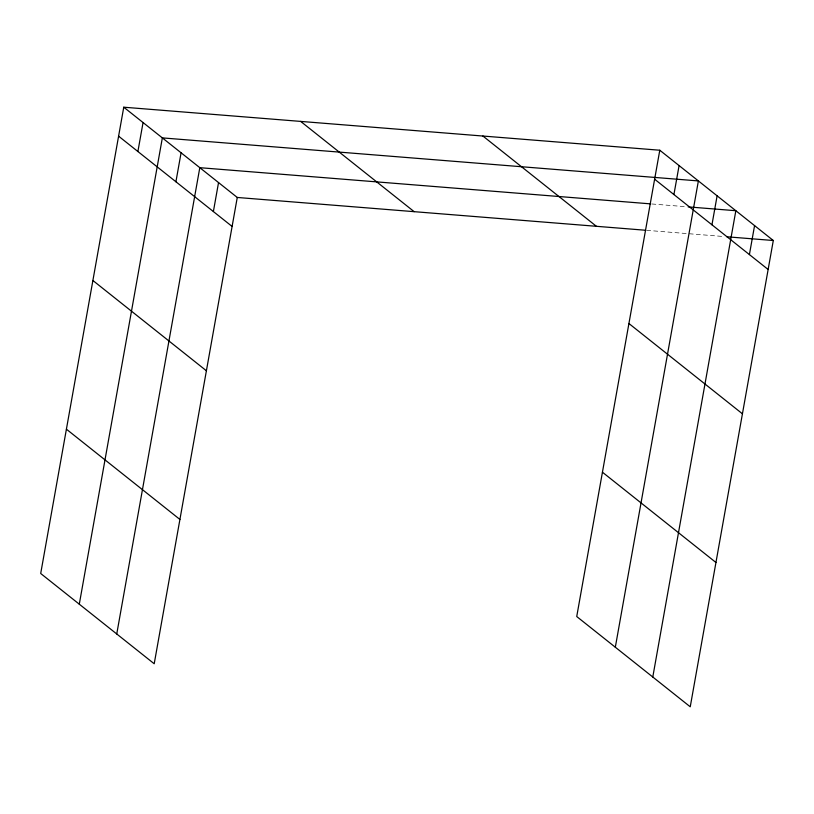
<?xml version="1.0" encoding="UTF-8"?>
<svg xmlns="http://www.w3.org/2000/svg" width="814" height="814" viewBox="0 0 814 814"><rect width="100%" height="100%" fill="white"/><g stroke="black" fill="none" stroke-linecap="round" stroke-linejoin="round"><path stroke-width="0.61" stroke-dasharray="4.07 3.05" d="M651.79 203.968L686.914 206.787M646.591 230.331L723.117 236.477"/><path stroke-width="1.22" d="M123.759 107.204L40.7 573.494L154.212 663.766L237.271 197.466L123.759 107.204L659.788 150.234L773.3 240.506L690.241 706.796L576.729 616.534L659.788 150.234M137.892 151.526L143.06 122.548M79.294 604.181L162.352 137.892L698.381 180.932L615.323 647.222M175.916 181.766L181.084 152.788M116.748 633.974L199.806 167.684L650.528 203.866M213.38 211.559L218.539 182.58M673.921 194.556L679.09 165.578M711.955 224.796L717.114 195.828M652.787 677.014L735.846 210.714L688.166 206.888M749.409 254.589L754.568 225.61M237.271 197.466L645.339 230.23M726.882 236.782L773.3 240.506M654.629 179.212L768.141 269.485M482.906 136.03L596.408 226.302M628.927 323.524L742.429 413.797M300.651 121.398L414.163 211.671M602.441 472.212L715.944 562.484M118.6 136.172L232.102 226.445M92.888 280.494L206.4 370.767M66.402 429.182L179.914 519.454"/></g></svg>
